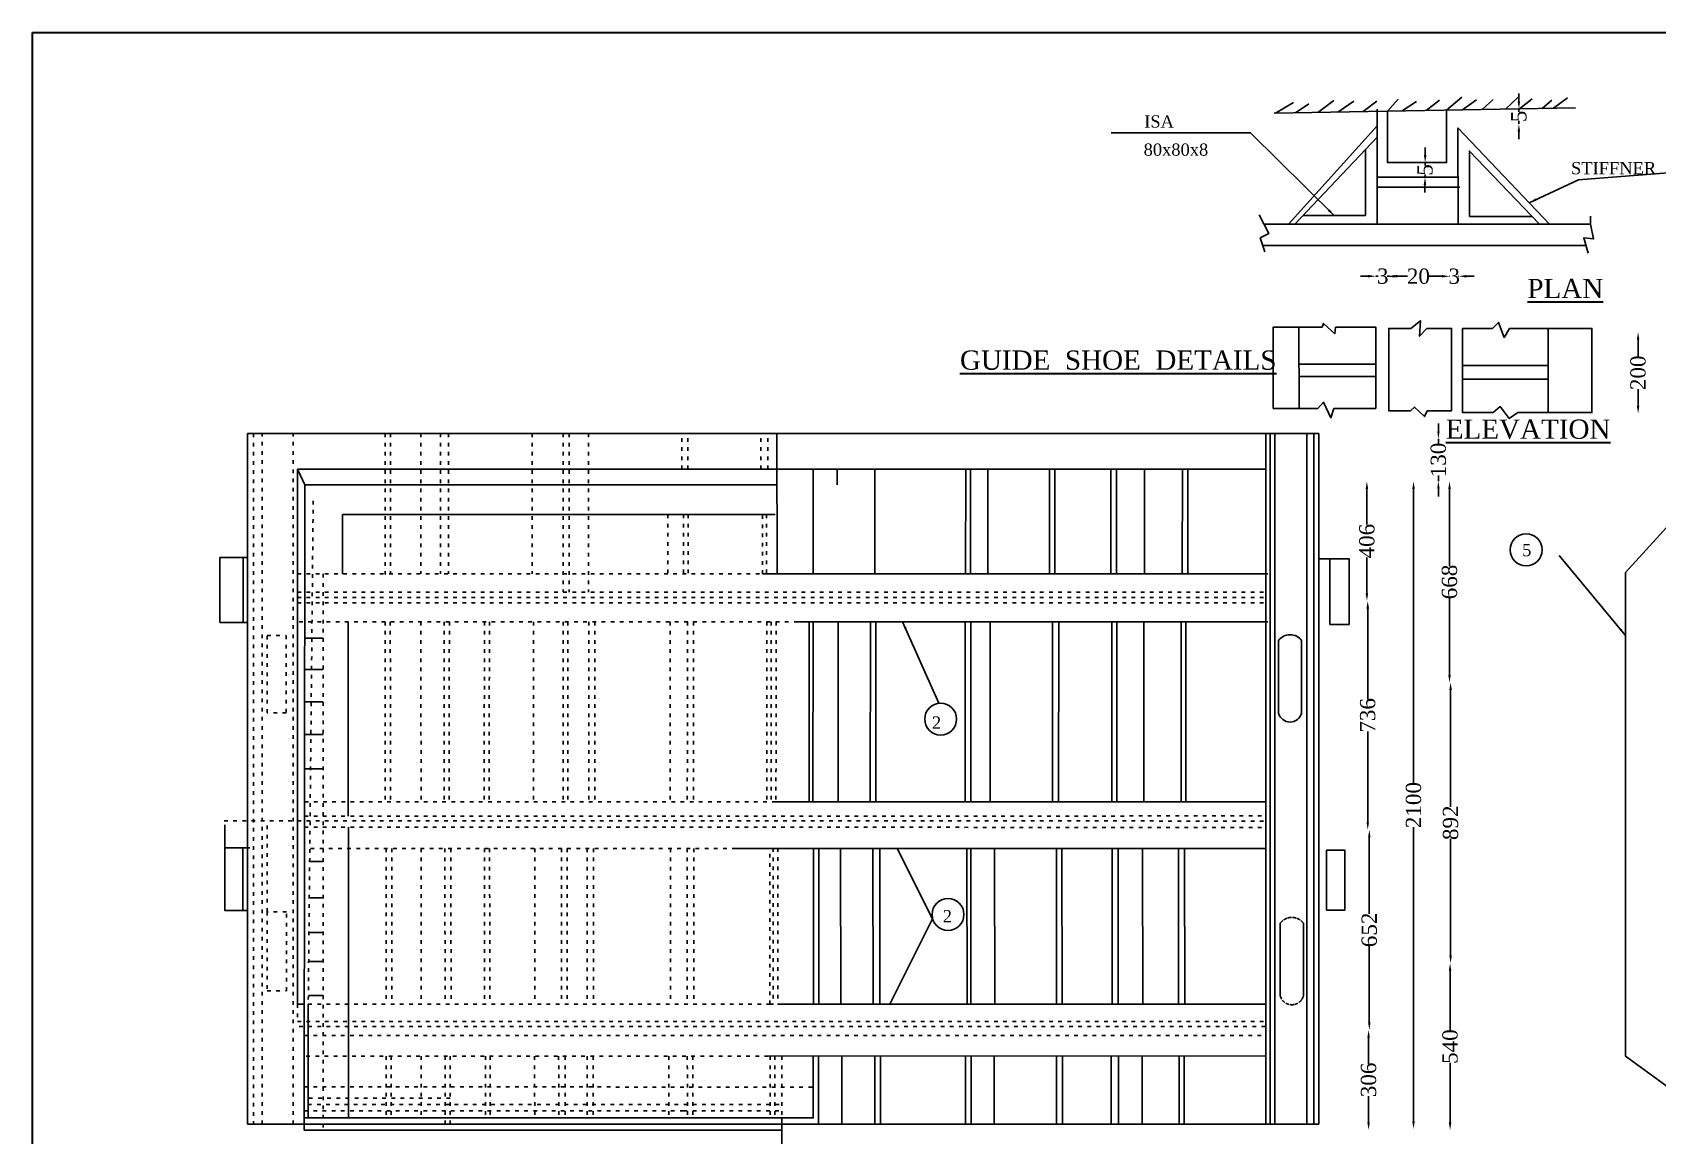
# Model space of a CAD drawing. Header units: millimetres. Extents: x -375 to 7979, y 1425 to 6957.
# Drawn here: x -375 to 4943, y 3348 to 6957 of the extents above; entities that cross this region are included whole.
import ezdxf

# ---------------------------------------------------------------- set-up
doc = ezdxf.new("R2010")
doc.units = ezdxf.units.MM
doc.linetypes.add('ACAD_ISO02W100', pattern=[15, 12, -3])
doc.linetypes.add('ACAD_ISO03W100', pattern=[30, 12, -18])
for name, color, linetype in [('DIM', 5, 'Continuous'), ('DOT LINE', 3, 'Continuous'), ('dwg', 20, 'Continuous'), ('HATCH', 2, 'Continuous'), ('TEXT', 7, 'Continuous')]:
    doc.layers.add(name, color=color, linetype=linetype)
doc.layers.add('TITLE', color=7, linetype='Continuous', lineweight=30)
doc.styles.get("Standard").update_dxf_attribs({"font": 'TIMES.TTF', "height": 50})
doc.dimstyles.new('ISO-25', dxfattribs={"dimtxt": 50, "dimasz": 25, "dimexe": 1.265, "dimexo": 0.625, "dimtad": 0, "dimdec": 1, "dimtxsty": 'Standard', "dimcen": 2.5, "dimse1": 1, "dimse2": 1, "dimclre": 5, "dimclrt": 4, "dimadec": 0, "dimazin": 0, "dimtfac": 1, "dimtdec": 1, "dimtmove": 0, "dimatfit": 3, "dimfxl": 1, "dimarcsym": 0})

# ---------------------------------------------------------------- blocks, each defined once
blk = doc.blocks.new('*D2')
at = {"layer": 'Defpoints', "color": 0}
for p in [(4182.3, 6531.1), (4182.7, 6531), (4182.3, 6483.3)]:
    blk.add_point(p, dxfattribs=at)
at = {"layer": 'DIM', "color": 0, "lineweight": -2}
for p, q in [((4182.4, 6556), (4182.6, 6581)), ((4181.9, 6483.3), (4182, 6492.3)), ((4182.3, 6531.1), (4182.2, 6522)), ((4181.7, 6458.3), (4181.5, 6433.3))]:
    blk.add_line(p, q, dxfattribs=at)
at = {"layer": 'DIM', "color": 0}
for points in [[(4178.3, 6556.1), (4186.6, 6556), (4182.3, 6531.1)], [(4177.5, 6458.3), (4185.9, 6458.2), (4181.9, 6483.3)]]:
    blk.add_solid(points, dxfattribs=at)
at = {"layer": 'DIM', "color": 4, "insert": (4182.1, 6507.2), "char_height": 50, "attachment_point": 5, "rotation": 89.559}
blk.add_mtext('5', dxfattribs=at)
blk = doc.blocks.new('*D3')
at = {"layer": 'Defpoints', "color": 0}
for p in [(4491.2, 6707.1), (4489.2, 6657.6), (4491.2, 6657.6)]:
    blk.add_point(p, dxfattribs=at)
at = {"layer": 'DIM', "color": 0, "lineweight": -2}
for p, q in [((4489.2, 6732.1), (4489.2, 6757.1)), ((4489.2, 6707.1), (4489.2, 6697.2)), ((4489.2, 6657.6), (4489.2, 6667.5)), ((4489.2, 6632.6), (4489.2, 6607.6))]:
    blk.add_line(p, q, dxfattribs=at)
at = {"layer": 'DIM', "color": 0}
for points in [[(4485, 6732.1), (4493.4, 6732.1), (4489.2, 6707.1)], [(4485, 6632.6), (4493.4, 6632.6), (4489.2, 6657.6)]]:
    blk.add_solid(points, dxfattribs=at)
at = {"layer": 'DIM', "color": 4, "insert": (4489.2, 6682.4), "char_height": 50, "attachment_point": 5, "rotation": 90}
blk.add_mtext('5', dxfattribs=at)
blk = doc.blocks.new('*D4')
at = {"layer": 'Defpoints', "color": 0}
for p in [(4020.9, 6159.5), (4020.9, 6158.8), (4066.2, 6158.8)]:
    blk.add_point(p, dxfattribs=at)
at = {"layer": 'DIM', "color": 0, "lineweight": -2}
for p, q in [((3995.9, 6159.5), (3970.9, 6159.5)), ((4020.9, 6159.5), (4029, 6159.5)), ((4066.2, 6159.5), (4058.1, 6159.5)), ((4091.2, 6159.5), (4116.2, 6159.5))]:
    blk.add_line(p, q, dxfattribs=at)
at = {"layer": 'DIM', "color": 0}
for points in [[(3995.9, 6163.7), (3995.9, 6155.3), (4020.9, 6159.5)], [(4091.2, 6163.7), (4091.2, 6155.3), (4066.2, 6159.5)]]:
    blk.add_solid(points, dxfattribs=at)
at = {"layer": 'DIM', "color": 4, "insert": (4043.6, 6159.5), "char_height": 50, "attachment_point": 5}
blk.add_mtext('3', dxfattribs=at)
blk = doc.blocks.new('*D5')
at = {"layer": 'Defpoints', "color": 0}
for p in [(4058.1, 6159.5), (4262.6, 6159.5), (4262.6, 6159.2)]:
    blk.add_point(p, dxfattribs=at)
at = {"layer": 'DIM', "color": 0, "lineweight": -2}
for p, q in [((4083.1, 6159.2), (4124.9, 6159.2)), ((4237.6, 6159.2), (4195.8, 6159.2))]:
    blk.add_line(p, q, dxfattribs=at)
at = {"layer": 'DIM', "color": 0}
for points in [[(4083.1, 6163.4), (4083.1, 6155), (4058.1, 6159.2)], [(4237.6, 6163.4), (4237.6, 6155), (4262.6, 6159.2)]]:
    blk.add_solid(points, dxfattribs=at)
at = {"layer": 'DIM', "color": 4, "insert": (4160.3, 6159.2), "char_height": 50, "attachment_point": 5}
blk.add_mtext('20', dxfattribs=at)
blk = doc.blocks.new('*D6')
at = {"layer": 'Defpoints', "color": 0}
for p in [(4262.6, 6159.2), (4292.3, 6159.2), (4292.3, 6159.2)]:
    blk.add_point(p, dxfattribs=at)
at = {"layer": 'DIM', "color": 0, "lineweight": -2}
for p, q in [((4237.6, 6159.2), (4212.6, 6159.2)), ((4262.6, 6159.2), (4262.9, 6159.2)), ((4292.3, 6159.2), (4292, 6159.2)), ((4317.3, 6159.2), (4342.3, 6159.2))]:
    blk.add_line(p, q, dxfattribs=at)
at = {"layer": 'DIM', "color": 0}
for points in [[(4237.6, 6163.4), (4237.6, 6155.1), (4262.6, 6159.2)], [(4317.3, 6163.4), (4317.3, 6155.1), (4292.3, 6159.2)]]:
    blk.add_solid(points, dxfattribs=at)
at = {"layer": 'DIM', "color": 4, "insert": (4277.4, 6159.2), "char_height": 50, "attachment_point": 5}
blk.add_mtext('3', dxfattribs=at)
blk = doc.blocks.new('*D7')
at = {"layer": 'Defpoints', "color": 0}
for p in [(4878.3, 5976.7), (4878.3, 5710.1), (4879.2, 5710.1)]:
    blk.add_point(p, dxfattribs=at)
at = {"layer": 'DIM', "color": 0, "lineweight": -2}
for p, q in [((4879.2, 5951.7), (4879.2, 5897.3)), ((4879.2, 5735.1), (4879.2, 5789.5))]:
    blk.add_line(p, q, dxfattribs=at)
at = {"layer": 'DIM', "color": 0}
for points in [[(4875.1, 5951.7), (4883.4, 5951.7), (4879.2, 5976.7)], [(4875.1, 5735.1), (4883.4, 5735.1), (4879.2, 5710.1)]]:
    blk.add_solid(points, dxfattribs=at)
at = {"layer": 'DIM', "color": 4, "insert": (4879.2, 5843.4), "char_height": 50, "attachment_point": 5, "rotation": 90}
blk.add_mtext('200', dxfattribs=at)
blk = doc.blocks.new('*D8')
at = {"layer": 'Defpoints', "color": 0}
for p in [(4225.7, 5627.2), (4229.4, 5627.2), (4229.4, 5489)]:
    blk.add_point(p, dxfattribs=at)
at = {"layer": 'DIM', "color": 0, "lineweight": -2}
for p, q in [((4225.7, 5652.2), (4225.7, 5677.2)), ((4225.7, 5627.2), (4225.7, 5608.4)), ((4225.7, 5489), (4225.7, 5507.7)), ((4225.7, 5464), (4225.7, 5439))]:
    blk.add_line(p, q, dxfattribs=at)
at = {"layer": 'DIM', "color": 0}
for points in [[(4221.6, 5652.2), (4229.9, 5652.2), (4225.7, 5627.2)], [(4221.6, 5464), (4229.9, 5464), (4225.7, 5489)]]:
    blk.add_solid(points, dxfattribs=at)
at = {"layer": 'DIM', "color": 4, "insert": (4225.7, 5558.1), "char_height": 50, "attachment_point": 5, "rotation": 90}
blk.add_mtext('130', dxfattribs=at)
blk = doc.blocks.new('*D9')
at = {"layer": 'Defpoints', "color": 0}
for p in [(4262, 5487.7), (4262, 4830), (4262.1, 4830)]:
    blk.add_point(p, dxfattribs=at)
at = {"layer": 'DIM', "color": 0, "lineweight": -2}
for p, q in [((4262.1, 5462.7), (4262.1, 5211.1)), ((4262.1, 4855), (4262.1, 5106.6))]:
    blk.add_line(p, q, dxfattribs=at)
at = {"layer": 'DIM', "color": 0}
for points in [[(4258, 5462.7), (4266.3, 5462.7), (4262.1, 5487.7)], [(4258, 4855), (4266.3, 4855), (4262.1, 4830)]]:
    blk.add_solid(points, dxfattribs=at)
at = {"layer": 'DIM', "color": 4, "insert": (4262.1, 5158.9), "char_height": 50, "attachment_point": 5, "rotation": 90}
blk.add_mtext('668', dxfattribs=at)
blk = doc.blocks.new('*D10')
at = {"layer": 'Defpoints', "color": 0}
for p in [(4262.1, 4830), (4262.1, 3911.7), (4265.7, 3911.7)]:
    blk.add_point(p, dxfattribs=at)
at = {"layer": 'DIM', "color": 0, "lineweight": -2}
for p, q in [((4265.7, 4805), (4265.7, 4423.1)), ((4265.7, 3936.7), (4265.7, 4318.6))]:
    blk.add_line(p, q, dxfattribs=at)
at = {"layer": 'DIM', "color": 0}
for points in [[(4261.5, 4805), (4269.9, 4805), (4265.7, 4830)], [(4261.5, 3936.7), (4269.9, 3936.7), (4265.7, 3911.7)]]:
    blk.add_solid(points, dxfattribs=at)
at = {"layer": 'DIM', "color": 4, "insert": (4265.7, 4370.9), "char_height": 50, "attachment_point": 5, "rotation": 90}
blk.add_mtext('892', dxfattribs=at)
blk = doc.blocks.new('*D11')
at = {"layer": 'Defpoints', "color": 0}
for p in [(4265.7, 3911.7), (4264, 3365.2), (4265.7, 3365.2)]:
    blk.add_point(p, dxfattribs=at)
at = {"layer": 'DIM', "color": 0, "lineweight": -2}
for p, q in [((4264, 3886.7), (4264, 3691.4)), ((4264, 3390.2), (4264, 3585.6))]:
    blk.add_line(p, q, dxfattribs=at)
at = {"layer": 'DIM', "color": 0}
for points in [[(4259.8, 3886.7), (4268.2, 3886.7), (4264, 3911.7)], [(4259.8, 3390.2), (4268.2, 3390.2), (4264, 3365.2)]]:
    blk.add_solid(points, dxfattribs=at)
at = {"layer": 'DIM', "color": 4, "insert": (4264, 3638.5), "char_height": 50, "attachment_point": 5, "rotation": 90}
blk.add_mtext('540', dxfattribs=at)
blk = doc.blocks.new('*D12')
at = {"layer": 'Defpoints', "color": 0}
for p in [(4143.9, 5488.2), (4143.9, 3369.5), (4144.4, 3369.5)]:
    blk.add_point(p, dxfattribs=at)
at = {"layer": 'DIM', "color": 0, "lineweight": -2}
for p, q in [((4144.4, 5463.2), (4144.4, 4501.2)), ((4144.4, 3394.5), (4144.4, 4356.5))]:
    blk.add_line(p, q, dxfattribs=at)
at = {"layer": 'DIM', "color": 0}
for points in [[(4140.2, 5463.2), (4148.6, 5463.2), (4144.4, 5488.2)], [(4140.2, 3394.5), (4148.6, 3394.5), (4144.4, 3369.5)]]:
    blk.add_solid(points, dxfattribs=at)
at = {"layer": 'DIM', "color": 4, "insert": (4144.4, 4428.8), "char_height": 50, "attachment_point": 5, "rotation": 90}
blk.add_mtext('2100', dxfattribs=at)
blk = doc.blocks.new('*D13')
at = {"layer": 'Defpoints', "color": 0}
for p in [(3986.7, 5488.4), (3986.7, 5096.9), (3991.8, 5096.9)]:
    blk.add_point(p, dxfattribs=at)
at = {"layer": 'DIM', "color": 0, "lineweight": -2}
for p, q in [((3991.8, 5463.4), (3991.8, 5346.6)), ((3991.8, 5121.9), (3991.8, 5238.6))]:
    blk.add_line(p, q, dxfattribs=at)
at = {"layer": 'DIM', "color": 0}
for points in [[(3987.6, 5463.4), (3995.9, 5463.4), (3991.8, 5488.4)], [(3987.6, 5121.9), (3995.9, 5121.9), (3991.8, 5096.9)]]:
    blk.add_solid(points, dxfattribs=at)
at = {"layer": 'DIM', "color": 4, "insert": (3991.8, 5292.6), "char_height": 50, "attachment_point": 5, "rotation": 90}
blk.add_mtext('406', dxfattribs=at)
blk = doc.blocks.new('*D14')
at = {"layer": 'Defpoints', "color": 0}
for p in [(3991.8, 5096.9), (3991.8, 4347.9), (3994.5, 4347.9)]:
    blk.add_point(p, dxfattribs=at)
at = {"layer": 'DIM', "color": 0, "lineweight": -2}
for p, q in [((3994.5, 5071.9), (3994.5, 4775.6)), ((3994.5, 4372.9), (3994.5, 4669.2))]:
    blk.add_line(p, q, dxfattribs=at)
at = {"layer": 'DIM', "color": 0}
for points in [[(3990.3, 5071.9), (3998.7, 5071.9), (3994.5, 5096.9)], [(3990.3, 4372.9), (3998.7, 4372.9), (3994.5, 4347.9)]]:
    blk.add_solid(points, dxfattribs=at)
at = {"layer": 'DIM', "color": 4, "insert": (3994.5, 4722.4), "char_height": 50, "attachment_point": 5, "rotation": 90}
blk.add_mtext('736', dxfattribs=at)
blk = doc.blocks.new('*D15')
at = {"layer": 'Defpoints', "color": 0}
for p in [(3994.5, 4347.9), (3994.5, 3692.9), (3999.7, 3692.9)]:
    blk.add_point(p, dxfattribs=at)
at = {"layer": 'DIM', "color": 0, "lineweight": -2}
for p, q in [((3999.7, 4322.9), (3999.7, 4073.2)), ((3999.7, 3717.9), (3999.7, 3967.5))]:
    blk.add_line(p, q, dxfattribs=at)
at = {"layer": 'DIM', "color": 0}
for points in [[(3995.5, 4322.9), (4003.8, 4322.9), (3999.7, 4347.9)], [(3995.5, 3717.9), (4003.8, 3717.9), (3999.7, 3692.9)]]:
    blk.add_solid(points, dxfattribs=at)
at = {"layer": 'DIM', "color": 4, "insert": (3999.7, 4020.4), "char_height": 50, "attachment_point": 5, "rotation": 90}
blk.add_mtext('652', dxfattribs=at)
blk = doc.blocks.new('*D16')
at = {"layer": 'Defpoints', "color": 0}
for p in [(3999.7, 3692.9), (3997.3, 3366.1), (3999.7, 3366.1)]:
    blk.add_point(p, dxfattribs=at)
at = {"layer": 'DIM', "color": 0, "lineweight": -2}
for p, q in [((3997.3, 3667.9), (3997.3, 3582.5)), ((3997.3, 3391.1), (3997.3, 3476.4))]:
    blk.add_line(p, q, dxfattribs=at)
at = {"layer": 'DIM', "color": 0}
for points in [[(3993.2, 3667.9), (4001.5, 3667.9), (3997.3, 3692.9)], [(3993.2, 3391.1), (4001.5, 3391.1), (3997.3, 3366.1)]]:
    blk.add_solid(points, dxfattribs=at)
at = {"layer": 'DIM', "color": 4, "insert": (3997.3, 3529.5), "char_height": 50, "attachment_point": 5, "rotation": 90}
blk.add_mtext('306', dxfattribs=at)

msp = doc.modelspace()

# ---------------------------------------------------------------- linework, layer by layer
at = {"layer": 'DOT LINE', "linetype": 'ACAD_ISO03W100'}
for points in [[(347.7, 5644.27), (347.7, 3385.2)], [(376.49, 3385.2), (376.49, 5644.27)], [(477.86, 3385.2), (477.86, 5644.27)], [(778.42, 5644.27), (778.42, 5183.9)], [(796.87, 5644.27), (796.87, 5185.53)], [(896.01, 5644.27), (896.01, 5185.53)], [(959.64, 5644.27), (959.64, 5185.53)], [(986.07, 5644.27), (986.07, 5185.53)], [(1259.77, 5644.27), (1259.77, 5185.53)], [(1361.7, 5644.27), (1361.7, 5125.48)], [(1381.23, 5644.27), (1381.23, 5125.48)], [(1444.8, 5644.27), (1444.8, 5125.48)], [(1750.27, 5527.97), (1750.27, 5644.27)], [(1769.49, 5527.97), (1769.49, 5644.27)], [(2008.15, 5527.97), (2008.15, 5644.27)], [(2031.19, 5527.97), (2031.19, 5644.27)], [(543.39, 5424.69), (527.22, 3777.14), (2037.48, 3777.14), (2037.48, 4288.96)], [(491.75, 5185.53), (2014.08, 5185.53), (2014.08, 5379.39)], [(1703.58, 5379.39), (1703.58, 5185.53)], [(1755.2, 5379.39), (1755.2, 5185.53)], [(1770.96, 5379.39), (1770.96, 5185.53)], [(2026.55, 5379.39), (2026.55, 5185.53)], [(575.8, 5185.53), (575.8, 3365.12)], [(491.75, 5125.5), (3660.7, 5125.45)], [(491.75, 5107.95), (3660.7, 5107.95)], [(491.75, 5091), (3660.7, 5090.79)], [(2129.16, 5028.84), (491.75, 5028.65)], [(779.28, 5028.68), (778.62, 4439.68)], [(795.63, 5028.68), (796.72, 4439.68)], [(895.45, 5028.7), (896.58, 4439.7)], [(972.33, 5028.71), (972.06, 4439.71)], [(988.95, 5028.71), (988.69, 4439.71)], [(1103.57, 5028.73), (1103.31, 4439.73)], [(1119.9, 5028.73), (1119.64, 4439.74)], [(1264.54, 5028.76), (1264.28, 4439.76)], [(1361.32, 5028.77), (1361.06, 4439.78)], [(1376.71, 5028.78), (1376.44, 4439.78)], [(1445.25, 5028.79), (1444.99, 4439.79)], [(1465.03, 5028.79), (1464.77, 4439.8)], [(1711.71, 5028.83), (1711.45, 4439.84)], [(1768.02, 5028.84), (1767.76, 4439.85)], [(1787.71, 5028.71), (1787.45, 4439.71)], [(2028.3, 5028.89), (2028.04, 4439.89)], [(2042.02, 5028.89), (2041.76, 4439.89)], [(2058.19, 5028.89), (2057.93, 4439.9)], [(2057.93, 4439.9), (515.09, 4439.63)], [(251.81, 4377.02), (3660.7, 4376.72)], [(392.48, 4079.72), (392.48, 4379.42)], [(515.04, 4392.9), (3660.7, 4393.15)], [(515, 4356.53), (3660.7, 4355.8)], [(1926.6, 4287.06), (523.32, 4286.98)], [(782.27, 4286.99), (782.48, 3777.14)], [(800.38, 4286.99), (800.59, 3777.14)], [(896.39, 4286.99), (896.59, 3777.14)], [(974.62, 4286.99), (974.83, 3777.14)], [(994.24, 4286.99), (994.45, 3777.14)], [(1104.22, 4286.99), (1104.42, 3777.14)], [(1120.85, 4286.99), (1121.05, 3777.14)], [(1268.68, 4286.99), (1268.88, 3777.14)], [(1355.81, 4286.99), (1356.01, 3777.14)], [(1374.37, 4286.99), (1374.57, 3777.14)], [(1439.81, 4286.99), (1440.01, 3777.14)], [(1460.3, 4286.99), (1460.5, 3777.14)], [(1712.17, 4286.99), (1712.37, 3777.14)], [(1767.54, 4286.99), (1767.74, 3777.14)], [(1788.59, 4286.99), (1788.8, 3777.14)], [(2048.68, 4287.45), (2048.68, 3778.74)], [(2063.92, 4288.16), (2063.92, 3777.14)], [(491.75, 3777.14), (491.75, 3721.07), (3660.7, 3721.19)], [(2037.48, 3777.14), (2063.92, 3777.14)], [(497.13, 3704.26), (3660.7, 3704.45)], [(514.21, 3674.86), (3660.7, 3674.95)], [(2032.85, 3606.98), (514.13, 3606.98)], [(781.86, 3606.98), (781.99, 3405.24)], [(798.25, 3606.98), (798.38, 3405.24)], [(896.88, 3606.98), (897.01, 3405.24)], [(975.53, 3606.98), (975.68, 3365.12)], [(991.37, 3606.98), (991.52, 3365.12)], [(1107.09, 3606.98), (1107.22, 3405.24)], [(1122.08, 3606.98), (1122.21, 3405.24)], [(1268.1, 3606.98), (1268.22, 3405.24)], [(1346.71, 3606.98), (1346.84, 3405.24)], [(1368.16, 3606.98), (1368.29, 3405.24)], [(1440.33, 3606.98), (1440.45, 3405.24)], [(1459.63, 3606.98), (1459.76, 3405.24)], [(1707.44, 3606.98), (1707.57, 3405.24)], [(1767.78, 3606.98), (1767.91, 3405.24)], [(1785.55, 3606.98), (1785.68, 3405.24)], [(2039.26, 3606.98), (2039.39, 3405.24)], [(2054.54, 3606.98), (2054.66, 3405.24)], [(2076.53, 3606.98), (2076.66, 3405.24)], [(514.02, 3507.21), (2179.78, 3505.74)], [(529.29, 3469.57), (991.13, 3469.57)], [(513.93, 3428.06), (1755.58, 3428.06), (2076.64, 3428.06)], [(526.32, 3448.99), (2076.63, 3448.99)]]:
    msp.add_lwpolyline(points, dxfattribs=at)
for points in [[(392.68, 4983.58), (455.02, 4983.58), (455.02, 4730.74), (392.68, 4730.74)], [(392.48, 3821.12), (455.82, 3821.12), (455.82, 4079.72), (392.48, 4079.72), (392.48, 3821.12)]]:
    msp.add_lwpolyline(points, close=True, dxfattribs=at)
at = {"layer": 'dwg'}
for points in [[(3688.31, 6692.71), (4674.57, 6710.38)], [(4025.47, 6705.93), (4025.47, 6329.97)], [(4059.53, 6699.36), (4059.53, 6531.05), (4252.61, 6531.05), (4252.62, 6702.82)], [(3735.22, 6329.97), (4025.47, 6651.56)], [(3755.77, 6329.97), (4026.16, 6615.68)], [(4289.23, 6644.91), (4290.56, 6329.97)], [(4289.23, 6644.91), (4588.87, 6329.97)], [(3782.39, 6358.1), (3986.95, 6358.1), (3986.95, 6574.25)], [(4327.1, 6355.08), (4327.1, 6568.89), (4556.34, 6329.97)], [(4025.47, 6483.27), (4291.45, 6483.27)], [(4025.47, 6451.03), (4296.08, 6451.03)], [(3657.66, 6238.73), (3642.82, 6284.74), (3670.45, 6299.56), (3638.73, 6360.39)], [(3654.59, 6329.97), (4723.76, 6329.97), (4723.76, 6356.41)], [(4327.1, 6355.08), (4532.26, 6355.08)], [(4723.76, 6329.97), (4733.86, 6281.4), (4701.57, 6285.03), (4715.7, 6235.02)], [(4708.63, 6260.02), (3650.79, 6260.02)], [(4135.29, 5988.5), (4166.79, 6013.88), (4164.27, 5962.9), (4188.29, 5988.5)], [(3831.39, 5726.64), (3685.5, 5726.64), (3685.5, 5993.23), (3845.07, 5993.23)], [(3768.49, 5993.23), (3769.83, 5726.64)], [(3845.07, 5993.23), (3849.66, 6004.77), (3886.48, 5971.14), (3888.85, 5993.23)], [(3888.85, 5993.23), (4020.65, 5993.23), (4020.65, 5726.64), (3883.83, 5726.64)], [(4134.28, 5719.14), (4063.27, 5719.14), (4063.27, 5988.5), (4135.29, 5988.5)], [(4188.29, 5988.5), (4268.78, 5988.5), (4268.78, 5719.14), (4188.82, 5719.14)], [(4404.74, 5713.44), (4304.66, 5713.44), (4304.66, 5988.42), (4402.87, 5988.42)], [(4402.87, 5988.42), (4422.45, 6008.24), (4440.79, 5959.11), (4457.96, 5988.42)], [(4457.96, 5988.42), (4728.16, 5988.42), (4728.16, 5713.44), (4485.47, 5713.44)], [(4585.29, 5988.42), (4585.29, 5713.44)], [(3769.1, 5871.48), (4020.65, 5871.48)], [(4304.66, 5867.37), (4585.29, 5867.37)], [(3769.3, 5831.33), (4020.65, 5831.33)], [(4304.66, 5822.67), (4585.29, 5822.67)], [(3831.39, 5726.64), (3849.37, 5747.77), (3873.84, 5696.37), (3883.83, 5726.64)], [(4134.28, 5719.14), (4148.07, 5730.97), (4180.05, 5700.28), (4188.82, 5719.14)], [(4404.74, 5713.44), (4427.88, 5732.71), (4457.9, 5693.86), (4485.47, 5713.44)], [(328.73, 3385.2), (328.73, 5644.27), (3834.34, 5644.27), (3834.34, 3385.2)], [(491.75, 5527.97), (3660.7, 5527.97), (3660.7, 5644.27)], [(2060.49, 5644.27), (2061.38, 5185.53)], [(3675.5, 5644.27), (3675.41, 3385.2)], [(3690.93, 5644.27), (3690.93, 3385.2)], [(3795.48, 3385.2), (3795.48, 5644.27)], [(3817.58, 3385.2), (3817.58, 5644.27)], [(5241.22, 5632.95), (4838.54, 5189.77), (4838.54, 3606.84), (5186.51, 3354.62), (5350.1, 3354.62)], [(491.75, 5527.97), (516.29, 5476.95), (2060.81, 5476.95)], [(491.75, 5527.97), (491.75, 3777.14)], [(2179.14, 5185.53), (2179.48, 5527.97)], [(2258.02, 5476.95), (2258.07, 5527.97)], [(2381.2, 5185.53), (2381.54, 5527.97)], [(2678.58, 5185.53), (2678.92, 5527.97)], [(2693.98, 5185.53), (2694.33, 5527.97)], [(2751.27, 5185.53), (2751.61, 5527.97)], [(2952.72, 5185.53), (2953.06, 5527.97)], [(2970.38, 5185.53), (2970.72, 5527.97)], [(3153.9, 5185.53), (3154.24, 5527.97)], [(3171.8, 5185.53), (3172.14, 5527.97)], [(3263.77, 5185.53), (3264.11, 5527.97)], [(3387.68, 5185.53), (3388.02, 5527.97)], [(3405.4, 5185.53), (3405.74, 5527.97)], [(3660.7, 5527.97), (3660.7, 3385.2)], [(513.85, 3365.12), (516.29, 5476.95)], [(2055.28, 5379.39), (639.29, 5379.39), (639.29, 5184)], [(328.73, 5238.98), (237.98, 5238.98), (237.98, 5026.33), (328.73, 5026.33)], [(314.47, 5026.33), (314.47, 5238.98)], [(3834.34, 5234.83), (3933.46, 5234.83), (3933.46, 5019.8), (3870.93, 5019.8), (3870.93, 5234.83)], [(2014.08, 5185.53), (3667.51, 5185.53)], [(658.14, 4392.91), (658.14, 5027.23)], [(2129.16, 5028.84), (3667.16, 5028.84)], [(2166.52, 5028.84), (2166.2, 4439.9)], [(2179.09, 5028.84), (2178.76, 4439.9)], [(2261.73, 5028.84), (2261.41, 4439.9)], [(2366.73, 5028.84), (2366.41, 4439.9)], [(2385.1, 5028.84), (2384.78, 4439.9)], [(2677.45, 5028.84), (2677.13, 4439.9)], [(2695.82, 5028.84), (2695.5, 4439.9)], [(2759.17, 5028.84), (2758.85, 4439.9)], [(2962.85, 5028.84), (2962.53, 4439.9)], [(2983.12, 5028.84), (2982.8, 4439.9)], [(3157.48, 5028.84), (3157.16, 4439.9)], [(3173.32, 5028.84), (3172.99, 4439.9)], [(3262, 5028.84), (3261.68, 4439.9)], [(3384.42, 5028.84), (3384.09, 4439.9)], [(3399.62, 5028.84), (3399.3, 4439.9)], [(515.71, 4974.92), (575.8, 4974.92)], [(3702.68, 4729.38), (3702.68, 4967.26)], [(3778.23, 4967.26), (3778.23, 4729.38)], [(515.59, 4872.78), (575.8, 4872.78)], [(515.47, 4766.43), (575.8, 4766.43)], [(515.35, 4659.51), (575.8, 4659.51)], [(515.22, 4547.29), (575.8, 4547.29)], [(2057.93, 4439.9), (3660.7, 4439.9)], [(253.97, 4288.48), (253.97, 4364.19)], [(659.17, 4356.49), (659.08, 3405.24)], [(328.73, 4083.96), (253.97, 4083.96), (253.97, 4288.48), (336.04, 4288.48)], [(312.87, 4288.48), (312.87, 4083.96)], [(2180.41, 3777.14), (2180.41, 4287.06), (1926.6, 4287.06)], [(2180.41, 4287.06), (3660.7, 4287.03)], [(2197.73, 4287.06), (2198.21, 3777.14)], [(2269.42, 4287.06), (2269.9, 3777.14)], [(2375.1, 4287.06), (2375.57, 3777.14)], [(2397.8, 4287.06), (2398.27, 3777.14)], [(2454.36, 4287.06), (2570.65, 4056.93)], [(2682.92, 4287.06), (2683.4, 3777.14)], [(2695.36, 4287.06), (2695.84, 3777.14)], [(2773.27, 4287.06), (2773.75, 3777.14)], [(2975.93, 4287.06), (2976.41, 3777.14)], [(2993.58, 4287.06), (2994.05, 3777.14)], [(3158, 4287.06), (3158.48, 3777.14)], [(3177.79, 4287.06), (3178.27, 3777.14)], [(3257.61, 4287.06), (3258.09, 3777.14)], [(3374.73, 4287.06), (3375.21, 3777.14)], [(3395.06, 4287.06), (3395.53, 3777.14)], [(531.81, 4244.59), (575.8, 4244.59)], [(530.64, 4125.61), (575.8, 4125.61)], [(2430.22, 3777.14), (2570.65, 4056.93)], [(3708.38, 3804.2), (3708.38, 4042.09)], [(3783.92, 4042.09), (3783.92, 3804.2)], [(529.52, 4012.15), (575.8, 4012.15)], [(528.59, 3916.71), (575.8, 3916.71)], [(491.75, 3777.14), (514.33, 3777.14)], [(527.22, 3777.14), (527.22, 3405.24)], [(527.5, 3805.93), (575.8, 3805.93)], [(2063.92, 3777.14), (3660.7, 3777.14)], [(513.9, 3405.24), (2179.78, 3405.24), (2179.78, 3606.24)], [(2032.85, 3606.98), (3660.7, 3607.8)], [(2197.46, 3607.06), (2197.46, 3385.2)], [(2273.12, 3607.06), (2273.12, 3385.2)], [(2381.29, 3607.06), (2381.29, 3385.2)], [(2399.61, 3607.06), (2399.61, 3385.2)], [(2677.97, 3607.06), (2677.97, 3385.2)], [(2697.19, 3607.06), (2697.19, 3385.2)], [(2772.23, 3607.06), (2772.23, 3385.2)], [(2975.91, 3607.06), (2975.91, 3385.2)], [(2996.04, 3607.06), (2996.04, 3385.2)], [(3155.26, 3607.06), (3155.26, 3385.2)], [(3179.06, 3607.06), (3179.06, 3385.2)], [(3255.92, 3607.06), (3255.92, 3385.2)], [(3377.92, 3607.06), (3377.92, 3385.2)], [(3393.48, 3607.06), (3393.48, 3385.2)], [(2076.66, 3405.24), (2076.66, 3306.72)], [(328.73, 3385.2), (3834.34, 3385.2)], [(2076.66, 3365.12), (513.85, 3365.12)]]:
    msp.add_lwpolyline(points, dxfattribs=at)
msp.add_lwpolyline([(3859.82, 4280.92), (3919.67, 4280.92), (3919.67, 4085.01), (3859.82, 4085.01)], close=True, dxfattribs=at)
for centre in [(4512.9, 5264.05), (2596.87, 4710.13), (2620.89, 4070.89)]:
    msp.add_circle(centre, 52.14, dxfattribs=at)
for centre, radius, start, end in [((3740.45, 4939.75), 46.73, 36.06524, 143.93476), ((3740.45, 4739.84), 39.19, 195.47785, 344.52215)]:
    msp.add_arc(centre, radius, start, end, dxfattribs=at)
at = {"layer": 'dwg', "linetype": 'ACAD_ISO02W100'}
for centre, radius, start, end in [((3746.15, 4014.58), 46.73, 36.06524, 143.93476), ((3746.15, 3814.66), 39.19, 195.47785, 344.52215)]:
    msp.add_arc(centre, radius, start, end, dxfattribs=at)
at = {"layer": 'HATCH'}
for points in [[(3692.68, 6692.78), (3751.28, 6727.54)], [(3757.86, 6693.95), (3801.51, 6723.65)], [(3831.41, 6695.27), (3883.44, 6734.11)], [(3897.03, 6696.45), (3948.76, 6732.6)], [(3979.94, 6697.93), (4024.19, 6732.3)], [(4059.53, 6699.36), (4094.25, 6738.26)], [(4106.8, 6700.2), (4153.75, 6731.09)], [(4186.15, 6701.62), (4229.2, 6735.28)], [(4252.62, 6702.82), (4302.22, 6745.42)], [(4304.68, 6703.75), (4350.44, 6736.77)], [(4369.04, 6704.9), (4405.52, 6737.66)], [(4445.38, 6706.27), (4486.62, 6745.15)], [(4491.17, 6707.09), (4533.03, 6739.47)], [(4565.32, 6708.42), (4596.72, 6735.59)], [(4602.69, 6709.09), (4648.15, 6743.65)]]:
    msp.add_lwpolyline(points, dxfattribs=at)
at = {"layer": 'TITLE'}
msp.add_lwpolyline([(-375.23, 6956.94), (7947.43, 6956.94), (7947.43, 1425.02), (-375.23, 1425.02)], close=True, dxfattribs=at)

# ---------------------------------------------------------------- texts
at = {"layer": 'TEXT'}
for s, p in [('ISA', (3263.02, 6645.81)), ('80x80x8', (3261.1, 6553.72)), ('STIFFNER', (4659.8, 6493.12)), ('5', (4499.72, 5243.25)), ('2', (2568.31, 4678.85)), ('2', (2603.59, 4045.29))]:
    msp.add_text(s, height=40, dxfattribs=at).set_placement(p)
at = {"layer": 'TITLE'}
for s, p in [('%%UPLAN', (4516.96, 6087.76)), ('%%UGUIDE  SHOE  DETAILS', (2659.9, 5853.47)), ('%%UELEVATION', (4249.86, 5627.52))]:
    msp.add_text(s, height=63, dxfattribs=at).set_placement(p)

# ---------------------------------------------------------------- dimensions: what is measured, and where the dimension line sits
at = {"layer": 'DIM'}
for p1, p2, distance, text, picture, middle in [((4491.17, 6707.09), (4491.17, 6657.61), -1.96, '5', '*D3', (4489.21, 6682.35)), ((4182.32, 6483.27), (4182.69, 6531.05), 0.43, '5', '*D2', (4182.07, 6507.16)), ((4066.24, 6158.8), (4020.9, 6158.8), -0.7, '3', '*D4', (4043.57, 6159.5)), ((4058.09, 6159.5), (4262.57, 6159.5), -0.29, '20', '*D5', (4160.33, 6159.2)), ((4262.57, 6159.2), (4292.32, 6159.2), 0.03, '3', '*D6', (4277.44, 6159.24)), ((4878.29, 5976.74), (4878.29, 5710.09), 0.93, '200', '*D7', (4879.23, 5843.41)), ((4229.39, 5488.99), (4229.39, 5627.16), 3.66, '130', '*D8', (4225.73, 5558.08)), ((3986.65, 5488.38), (3986.65, 5096.88), 5.11, '406', '*D13', (3991.76, 5292.63)), ((4143.86, 5488.16), (4143.86, 3369.53), 0.55, '2100', '*D12', (4144.41, 4428.85)), ((4261.98, 5487.72), (4261.98, 4830), 0.16, '668', '*D9', (4262.14, 5158.86)), ((3991.76, 5096.88), (3991.76, 4347.88), 2.73, '736', '*D14', (3994.49, 4722.38)), ((4262.14, 4830), (4262.14, 3911.71), 3.55, '892', '*D10', (4265.69, 4370.85)), ((3994.49, 4347.88), (3994.49, 3692.86), 5.17, '652', '*D15', (3999.65, 4020.37)), ((4265.69, 3911.71), (4265.69, 3365.23), -1.7, '540', '*D11', (4263.99, 3638.47)), ((3999.65, 3692.86), (3999.65, 3366.06), -2.33, '306', '*D16', (3997.33, 3529.46))]:
    dim = msp.add_aligned_dim(p1=p1, p2=p2, distance=distance, text=text, dimstyle='ISO-25', dxfattribs=at)
    dim.commit()
    dim.dimension.update_dxf_attribs({"geometry": picture, "text_midpoint": middle})

# ---------------------------------------------------------------- leaders
for points in [[(3884.67, 6358.1), (3611.31, 6628.7), (3154.82, 6628.7)], [(4522.62, 6399.61), (4684.66, 6475.2), (5076.16, 6505.2)], [(4838.54, 4983.37), (4620.74, 5245.07)], [(2472.19, 5028.84), (2590.6, 4761.88)]]:
    msp.add_leader(points, dimstyle='ISO-25', override={"dimgap": 0.625, "dimtad": 0}, dxfattribs=at)

doc.saveas('drawing.dxf')
